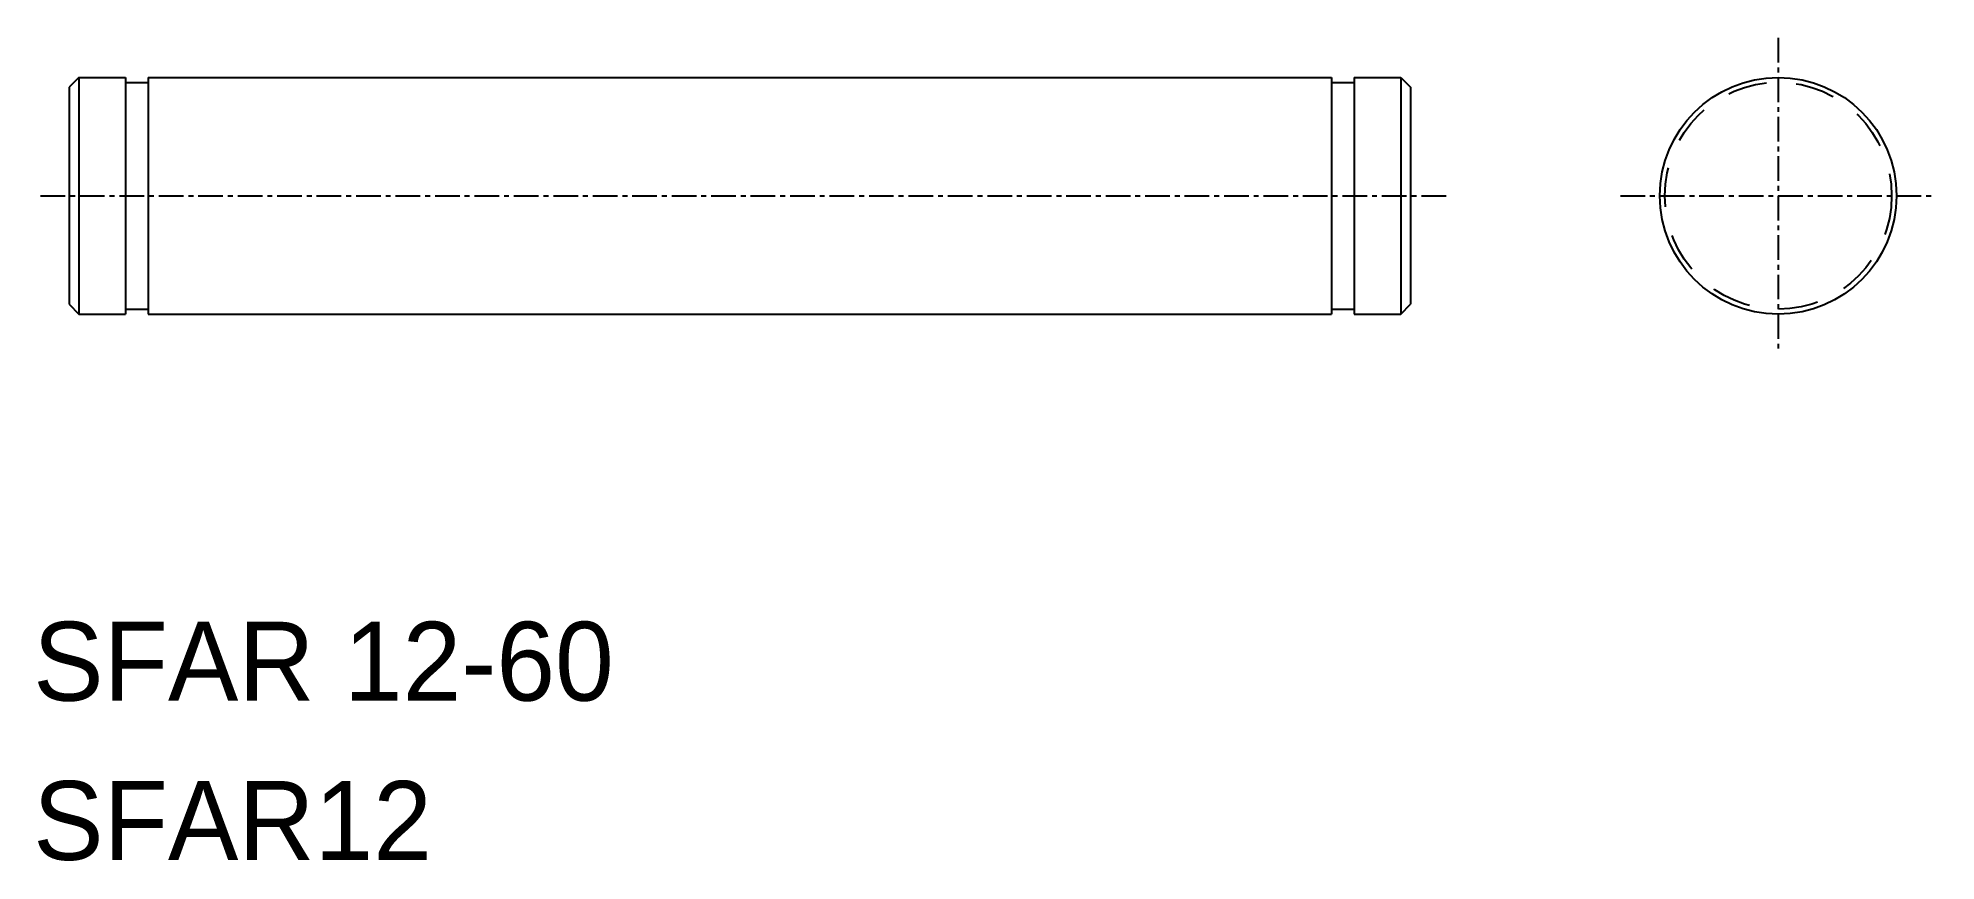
# Model space of a CAD drawing. Extents: x 247.5 to 343.8, y 65.3 to 107.1.
import ezdxf

# ---------------------------------------------------------------- set-up
doc = ezdxf.new("R2010")
doc.units = 0
doc.linetypes.add('CENTER', pattern=[2, 1.25, -0.25, 0.25, -0.25])
doc.linetypes.add('DASHED', pattern=[3.5, 2, -1.5])
doc.layers.get('0').update_dxf_attribs({"linetype": 'CONTINUOUS'})
doc.layers.add('CENTER', color=1, linetype='CENTER')

msp = doc.modelspace()

# ---------------------------------------------------------------- linework, layer by layer
at = {"color": 7, "linetype": 'CONTINUOUS'}
for p, q in [((249.618, 105.075), (249.118, 104.575)), ((249.618, 105.075), (249.618, 93.075)), ((249.618, 105.075), (251.968, 105.075)), ((251.968, 105.075), (251.968, 93.075)), ((253.118, 105.075), (313.118, 105.075)), ((253.118, 105.075), (253.118, 93.075)), ((313.118, 105.075), (313.118, 93.075)), ((314.268, 105.075), (316.618, 105.075)), ((314.268, 105.075), (314.268, 93.075)), ((316.618, 105.075), (316.618, 93.075)), ((316.618, 105.075), (317.118, 104.575)), ((249.118, 104.575), (249.118, 93.575)), ((251.968, 104.825), (253.118, 104.825)), ((313.118, 104.825), (314.268, 104.825)), ((317.118, 104.575), (317.118, 93.575)), ((249.118, 93.575), (249.618, 93.075)), ((316.618, 93.075), (317.118, 93.575)), ((249.618, 93.075), (251.968, 93.075)), ((251.968, 93.325), (253.118, 93.325)), ((253.118, 93.075), (313.118, 93.075)), ((313.118, 93.325), (314.268, 93.325)), ((314.268, 93.075), (316.618, 93.075))]:
    msp.add_line(p, q, dxfattribs=at)
for p, q in [((317.118, 101.825), (317.118, 101.825)), ((317.118, 99.075), (317.118, 99.075))]:
    msp.add_line(p, q)
msp.add_circle((335.757, 99.075), 6, dxfattribs=at)
at = {"color": 3, "linetype": 'DASHED'}
msp.add_circle((335.757, 99.075), 5.75, dxfattribs=at)
at = {"layer": 'CENTER', "color": 1, "linetype": 'CENTER'}
for p, q in [((335.757, 107.075), (335.757, 91.075)), ((247.666, 99.075), (319.085, 99.075)), ((327.757, 99.075), (343.757, 99.075))]:
    msp.add_line(p, q, dxfattribs=at)

# ---------------------------------------------------------------- texts
for s, p in [('SFAR 12-60', (247.295, 73.479)), ('SFAR12', (247.295, 65.406))]:
    msp.add_text(s, height=4).set_placement(p)

doc.saveas('drawing.dxf')
